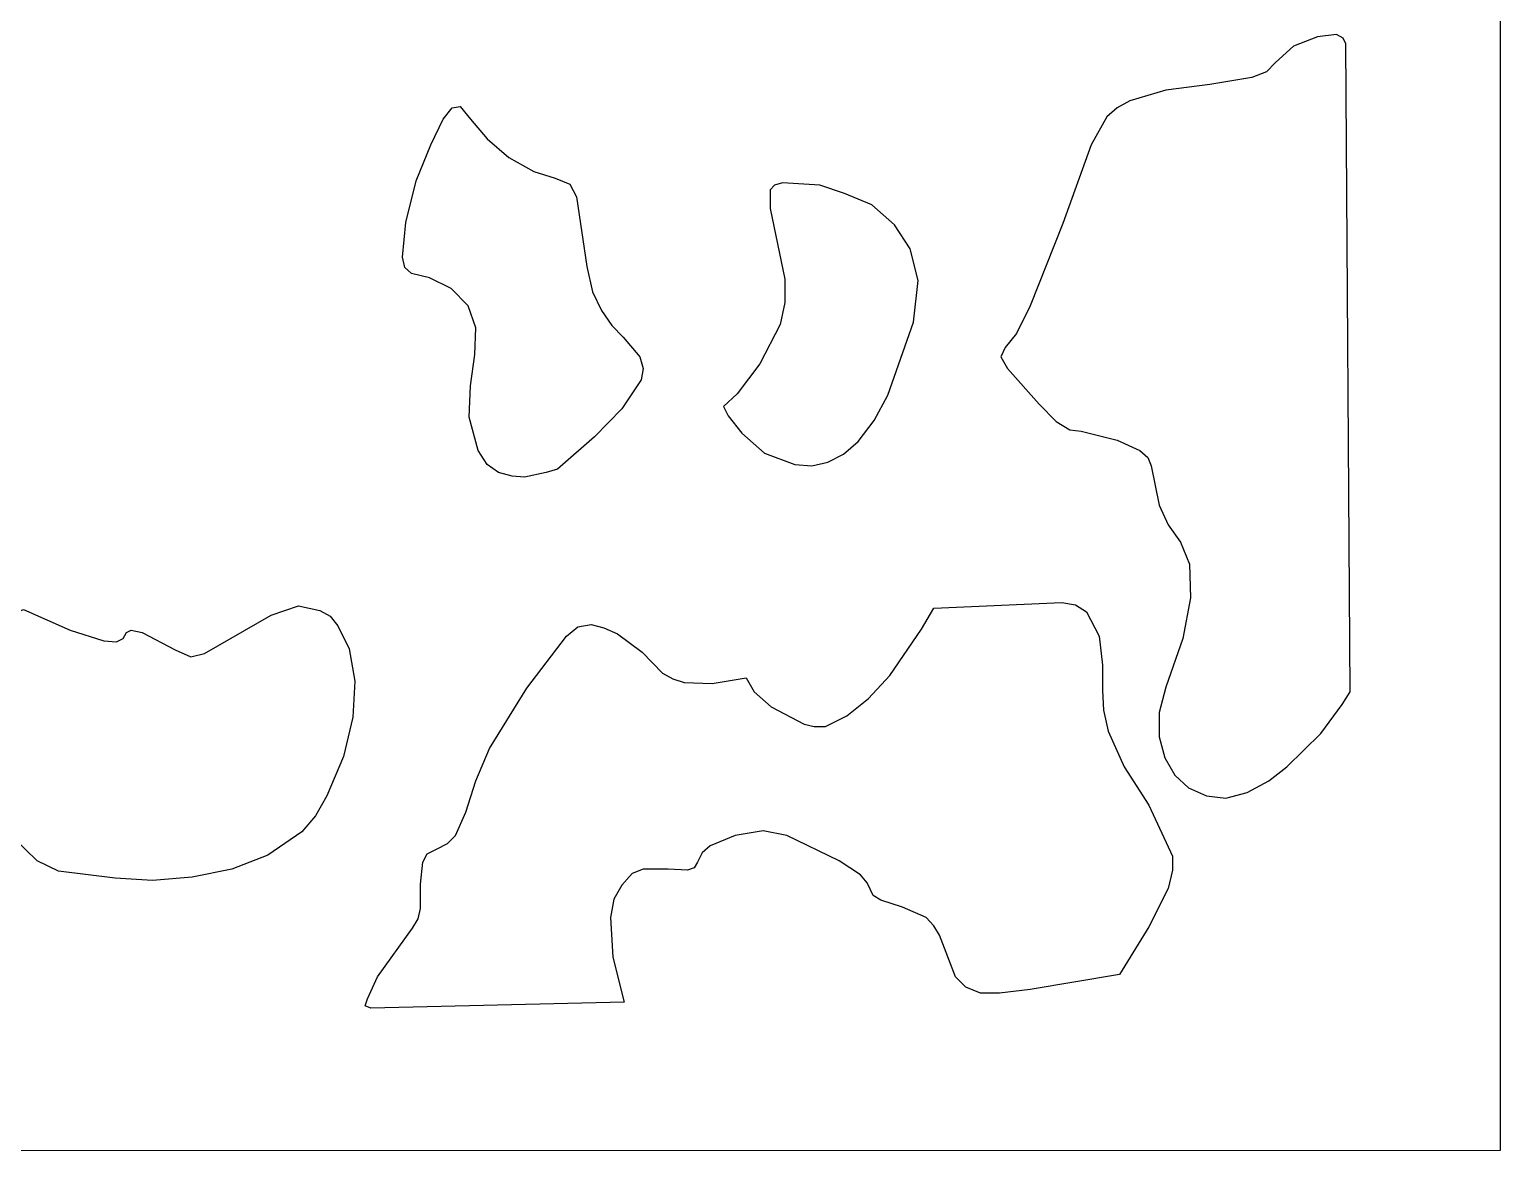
# Model space of a CAD drawing. Header units: centimetres. Extents: x 14.6 to 27.5, y -9.5 to 9.4.
# Drawn here: x 24.484 to 27.5, y -9.5 to -7.201 of the extents above; entities that cross this region are included whole.
import ezdxf

# ---------------------------------------------------------------- set-up
doc = ezdxf.new("R2010")
doc.units = ezdxf.units.CM
doc.header["$MEASUREMENT"] = 0
doc.layers.add('layer 1', color=7, linetype='Continuous')

msp = doc.modelspace()

# ---------------------------------------------------------------- linework, layer by layer
at = {"layer": 'layer 1', "color": 250}
for points, knots in [([(27.5, -9.49904), (27.5, -9.49904), (21.19814, -9.50001), (21.19814, -9.50001), (21.19814, -9.50001), (21.19814, -9.50001), (21.19814, 9.40559), (21.19814, 9.40559), (21.19814, 9.40559), (21.19814, 9.40559), (27.5, 9.40559), (27.5, 9.40559), (27.5, 9.40559), (27.5, 9.40559), (27.5, -9.49904), (27.5, -9.49904)], [0, 0, 0, 0, 0.2, 0.2, 0.2, 0.2, 0.4, 0.4, 0.4, 0.4, 0.6, 0.6, 0.6, 0.6, 1, 1, 1, 1]), ([(26.63979, -8.02436), (26.63979, -8.02436), (26.61669, -8.02184), (26.61669, -8.02184), (26.61669, -8.02184), (26.61669, -8.02184), (26.58868, -8.00518), (26.58868, -8.00518), (26.58868, -8.00518), (26.58868, -8.00518), (26.55402, -7.96954), (26.55402, -7.96954), (26.55402, -7.96954), (26.55402, -7.96954), (26.48925, -7.89593), (26.48925, -7.89593), (26.48925, -7.89593), (26.48925, -7.89593), (26.47524, -7.87211), (26.47524, -7.87211), (26.47524, -7.87211), (26.47524, -7.87211), (26.48435, -7.85313), (26.48435, -7.85313), (26.48435, -7.85313), (26.48435, -7.85313), (26.5078, -7.82465), (26.5078, -7.82465), (26.5078, -7.82465), (26.5078, -7.82465), (26.53546, -7.7677), (26.53546, -7.7677), (26.53546, -7.7677), (26.53546, -7.7677), (26.60268, -7.59899), (26.60268, -7.59899), (26.60268, -7.59899), (26.60268, -7.59899), (26.6608, -7.43724), (26.6608, -7.43724), (26.6608, -7.43724), (26.6608, -7.43724), (26.69301, -7.38029), (26.69301, -7.38029), (26.69301, -7.38029), (26.69301, -7.38029), (26.71401, -7.36131), (26.71401, -7.36131), (26.71401, -7.36131), (26.71401, -7.36131), (26.73957, -7.34698), (26.73957, -7.34698), (26.73957, -7.34698), (26.73957, -7.34698), (26.81379, -7.32567), (26.81379, -7.32567), (26.81379, -7.32567), (26.81379, -7.32567), (26.90412, -7.31366), (26.90412, -7.31366), (26.90412, -7.31366), (26.90412, -7.31366), (26.9899, -7.29952), (26.9899, -7.29952), (26.9899, -7.29952), (26.9899, -7.29952), (27.02, -7.28751), (27.02, -7.28751), (27.02, -7.28751), (27.02, -7.28751), (27.03856, -7.26852), (27.03856, -7.26852), (27.03856, -7.26852), (27.03856, -7.26852), (27.07567, -7.2354), (27.07567, -7.2354), (27.07567, -7.2354), (27.07567, -7.2354), (27.12433, -7.21622), (27.12433, -7.21622), (27.12433, -7.21622), (27.12433, -7.21622), (27.1639, -7.21158), (27.1639, -7.21158), (27.1639, -7.21158), (27.1639, -7.21158), (27.17755, -7.21874), (27.17755, -7.21874), (27.17755, -7.21874), (27.17755, -7.21874), (27.18245, -7.23056), (27.18245, -7.23056), (27.18245, -7.23056), (27.18245, -7.23056), (27.19155, -8.55899), (27.19155, -8.55899), (27.19155, -8.55899), (27.19155, -8.55899), (27.17545, -8.58514), (27.17545, -8.58514), (27.17545, -8.58514), (27.17545, -8.58514), (27.13134, -8.64441), (27.13134, -8.64441), (27.13134, -8.64441), (27.13134, -8.64441), (27.06167, -8.71337), (27.06167, -8.71337), (27.06167, -8.71337), (27.06167, -8.71337), (27.02456, -8.74184), (27.02456, -8.74184), (27.02456, -8.74184), (27.02456, -8.74184), (26.98079, -8.76567), (26.98079, -8.76567), (26.98079, -8.76567), (26.98079, -8.76567), (26.93668, -8.77749), (26.93668, -8.77749), (26.93668, -8.77749), (26.93668, -8.77749), (26.89712, -8.77284), (26.89712, -8.77284), (26.89712, -8.77284), (26.89712, -8.77284), (26.86001, -8.75618), (26.86001, -8.75618), (26.86001, -8.75618), (26.86001, -8.75618), (26.83235, -8.73003), (26.83235, -8.73003), (26.83235, -8.73003), (26.83235, -8.73003), (26.81134, -8.69439), (26.81134, -8.69439), (26.81134, -8.69439), (26.81134, -8.69439), (26.79979, -8.65158), (26.79979, -8.65158), (26.79979, -8.65158), (26.79979, -8.65158), (26.79979, -8.6018), (26.79979, -8.6018), (26.79979, -8.6018), (26.79979, -8.6018), (26.81379, -8.5495), (26.81379, -8.5495), (26.81379, -8.5495), (26.81379, -8.5495), (26.84845, -8.44974), (26.84845, -8.44974), (26.84845, -8.44974), (26.84845, -8.44974), (26.86456, -8.36644), (26.86456, -8.36644), (26.86456, -8.36644), (26.86456, -8.36644), (26.86246, -8.29749), (26.86246, -8.29749), (26.86246, -8.29749), (26.86246, -8.29749), (26.8439, -8.25235), (26.8439, -8.25235), (26.8439, -8.25235), (26.8439, -8.25235), (26.81834, -8.21671), (26.81834, -8.21671), (26.81834, -8.21671), (26.81834, -8.21671), (26.79979, -8.17642), (26.79979, -8.17642), (26.79979, -8.17642), (26.79979, -8.17642), (26.78368, -8.09564), (26.78368, -8.09564), (26.78368, -8.09564), (26.78368, -8.09564), (26.77668, -8.07899), (26.77668, -8.07899), (26.77668, -8.07899), (26.77668, -8.07899), (26.76023, -8.06465), (26.76023, -8.06465), (26.76023, -8.06465), (26.76023, -8.06465), (26.71401, -8.04334), (26.71401, -8.04334), (26.71401, -8.04334), (26.71401, -8.04334), (26.63979, -8.02436), (26.63979, -8.02436)], [0, 0, 0, 0, 0.0204082, 0.0204082, 0.0204082, 0.0204082, 0.0408163, 0.0408163, 0.0408163, 0.0408163, 0.0612245, 0.0612245, 0.0612245, 0.0612245, 0.0816327, 0.0816327, 0.0816327, 0.0816327, 0.1020408, 0.1020408, 0.1020408, 0.1020408, 0.122449, 0.122449, 0.122449, 0.122449, 0.1428571, 0.1428571, 0.1428571, 0.1428571, 0.1632653, 0.1632653, 0.1632653, 0.1632653, 0.1836735, 0.1836735, 0.1836735, 0.1836735, 0.2040816, 0.2040816, 0.2040816, 0.2040816, 0.2244898, 0.2244898, 0.2244898, 0.2244898, 0.244898, 0.244898, 0.244898, 0.244898, 0.2653061, 0.2653061, 0.2653061, 0.2653061, 0.2857143, 0.2857143, 0.2857143, 0.2857143, 0.3061224, 0.3061224, 0.3061224, 0.3061224, 0.3265306, 0.3265306, 0.3265306, 0.3265306, 0.3469388, 0.3469388, 0.3469388, 0.3469388, 0.3673469, 0.3673469, 0.3673469, 0.3673469, 0.3877551, 0.3877551, 0.3877551, 0.3877551, 0.4081633, 0.4081633, 0.4081633, 0.4081633, 0.4285714, 0.4285714, 0.4285714, 0.4285714, 0.4489796, 0.4489796, 0.4489796, 0.4489796, 0.4693878, 0.4693878, 0.4693878, 0.4693878, 0.4897959, 0.4897959, 0.4897959, 0.4897959, 0.5102041, 0.5102041, 0.5102041, 0.5102041, 0.5306122, 0.5306122, 0.5306122, 0.5306122, 0.5510204, 0.5510204, 0.5510204, 0.5510204, 0.5714286, 0.5714286, 0.5714286, 0.5714286, 0.5918367, 0.5918367, 0.5918367, 0.5918367, 0.6122449, 0.6122449, 0.6122449, 0.6122449, 0.6326531, 0.6326531, 0.6326531, 0.6326531, 0.6530612, 0.6530612, 0.6530612, 0.6530612, 0.6734694, 0.6734694, 0.6734694, 0.6734694, 0.6938776, 0.6938776, 0.6938776, 0.6938776, 0.7142857, 0.7142857, 0.7142857, 0.7142857, 0.7346939, 0.7346939, 0.7346939, 0.7346939, 0.755102, 0.755102, 0.755102, 0.755102, 0.7755102, 0.7755102, 0.7755102, 0.7755102, 0.7959184, 0.7959184, 0.7959184, 0.7959184, 0.8163265, 0.8163265, 0.8163265, 0.8163265, 0.8367347, 0.8367347, 0.8367347, 0.8367347, 0.8571429, 0.8571429, 0.8571429, 0.8571429, 0.877551, 0.877551, 0.877551, 0.877551, 0.8979592, 0.8979592, 0.8979592, 0.8979592, 0.9183673, 0.9183673, 0.9183673, 0.9183673, 0.9387755, 0.9387755, 0.9387755, 0.9387755, 0.9591837, 0.9591837, 0.9591837, 0.9591837, 1, 1, 1, 1]), ([(25.56638, -8.10262), (25.56638, -8.10262), (25.6427, -8.03618), (25.6427, -8.03618), (25.6427, -8.03618), (25.6427, -8.03618), (25.69837, -7.97903), (25.69837, -7.97903), (25.69837, -7.97903), (25.69837, -7.97903), (25.73793, -7.91976), (25.73793, -7.91976), (25.73793, -7.91976), (25.73793, -7.91976), (25.74248, -7.89593), (25.74248, -7.89593), (25.74248, -7.89593), (25.74248, -7.89593), (25.73548, -7.87211), (25.73548, -7.87211), (25.73548, -7.87211), (25.73548, -7.87211), (25.70082, -7.83182), (25.70082, -7.83182), (25.70082, -7.83182), (25.70082, -7.83182), (25.67771, -7.80799), (25.67771, -7.80799), (25.67771, -7.80799), (25.67771, -7.80799), (25.6567, -7.77719), (25.6567, -7.77719), (25.6567, -7.77719), (25.6567, -7.77719), (25.63815, -7.73903), (25.63815, -7.73903), (25.63815, -7.73903), (25.63815, -7.73903), (25.62659, -7.68673), (25.62659, -7.68673), (25.62659, -7.68673), (25.62659, -7.68673), (25.60559, -7.54417), (25.60559, -7.54417), (25.60559, -7.54417), (25.60559, -7.54417), (25.59193, -7.51802), (25.59193, -7.51802), (25.59193, -7.51802), (25.59193, -7.51802), (25.56182, -7.5062), (25.56182, -7.5062), (25.56182, -7.5062), (25.56182, -7.5062), (25.51771, -7.49187), (25.51771, -7.49187), (25.51771, -7.49187), (25.51771, -7.49187), (25.4666, -7.46339), (25.4666, -7.46339), (25.4666, -7.46339), (25.4666, -7.46339), (25.42248, -7.42543), (25.42248, -7.42543), (25.42248, -7.42543), (25.42248, -7.42543), (25.38782, -7.38494), (25.38782, -7.38494), (25.38782, -7.38494), (25.38782, -7.38494), (25.36682, -7.35879), (25.36682, -7.35879), (25.36682, -7.35879), (25.36682, -7.35879), (25.35071, -7.36131), (25.35071, -7.36131), (25.35071, -7.36131), (25.35071, -7.36131), (25.33216, -7.38494), (25.33216, -7.38494), (25.33216, -7.38494), (25.33216, -7.38494), (25.3066, -7.43724), (25.3066, -7.43724), (25.3066, -7.43724), (25.3066, -7.43724), (25.27649, -7.51104), (25.27649, -7.51104), (25.27649, -7.51104), (25.27649, -7.51104), (25.25548, -7.59647), (25.25548, -7.59647), (25.25548, -7.59647), (25.25548, -7.59647), (25.24883, -7.66775), (25.24883, -7.66775), (25.24883, -7.66775), (25.24883, -7.66775), (25.25338, -7.68925), (25.25338, -7.68925), (25.25338, -7.68925), (25.25338, -7.68925), (25.26739, -7.70107), (25.26739, -7.70107), (25.26739, -7.70107), (25.26739, -7.70107), (25.30415, -7.71056), (25.30415, -7.71056), (25.30415, -7.71056), (25.30415, -7.71056), (25.34826, -7.73206), (25.34826, -7.73206), (25.34826, -7.73206), (25.34826, -7.73206), (25.38327, -7.7677), (25.38327, -7.7677), (25.38327, -7.7677), (25.38327, -7.7677), (25.39938, -7.81284), (25.39938, -7.81284), (25.39938, -7.81284), (25.39938, -7.81284), (25.39693, -7.86746), (25.39693, -7.86746), (25.39693, -7.86746), (25.39693, -7.86746), (25.38782, -7.93158), (25.38782, -7.93158), (25.38782, -7.93158), (25.38782, -7.93158), (25.38537, -7.99569), (25.38537, -7.99569), (25.38537, -7.99569), (25.38537, -7.99569), (25.40393, -8.06465), (25.40393, -8.06465), (25.40393, -8.06465), (25.40393, -8.06465), (25.42248, -8.09313), (25.42248, -8.09313), (25.42248, -8.09313), (25.42248, -8.09313), (25.44559, -8.10979), (25.44559, -8.10979), (25.44559, -8.10979), (25.44559, -8.10979), (25.4736, -8.11695), (25.4736, -8.11695), (25.4736, -8.11695), (25.4736, -8.11695), (25.49916, -8.11928), (25.49916, -8.11928), (25.49916, -8.11928), (25.49916, -8.11928), (25.54327, -8.10979), (25.54327, -8.10979), (25.54327, -8.10979), (25.54327, -8.10979), (25.56638, -8.10262), (25.56638, -8.10262)], [0, 0, 0, 0, 0.0243902, 0.0243902, 0.0243902, 0.0243902, 0.0487805, 0.0487805, 0.0487805, 0.0487805, 0.0731707, 0.0731707, 0.0731707, 0.0731707, 0.097561, 0.097561, 0.097561, 0.097561, 0.1219512, 0.1219512, 0.1219512, 0.1219512, 0.1463415, 0.1463415, 0.1463415, 0.1463415, 0.1707317, 0.1707317, 0.1707317, 0.1707317, 0.195122, 0.195122, 0.195122, 0.195122, 0.2195122, 0.2195122, 0.2195122, 0.2195122, 0.2439024, 0.2439024, 0.2439024, 0.2439024, 0.2682927, 0.2682927, 0.2682927, 0.2682927, 0.2926829, 0.2926829, 0.2926829, 0.2926829, 0.3170732, 0.3170732, 0.3170732, 0.3170732, 0.3414634, 0.3414634, 0.3414634, 0.3414634, 0.3658537, 0.3658537, 0.3658537, 0.3658537, 0.3902439, 0.3902439, 0.3902439, 0.3902439, 0.4146341, 0.4146341, 0.4146341, 0.4146341, 0.4390244, 0.4390244, 0.4390244, 0.4390244, 0.4634146, 0.4634146, 0.4634146, 0.4634146, 0.4878049, 0.4878049, 0.4878049, 0.4878049, 0.5121951, 0.5121951, 0.5121951, 0.5121951, 0.5365854, 0.5365854, 0.5365854, 0.5365854, 0.5609756, 0.5609756, 0.5609756, 0.5609756, 0.5853659, 0.5853659, 0.5853659, 0.5853659, 0.6097561, 0.6097561, 0.6097561, 0.6097561, 0.6341463, 0.6341463, 0.6341463, 0.6341463, 0.6585366, 0.6585366, 0.6585366, 0.6585366, 0.6829268, 0.6829268, 0.6829268, 0.6829268, 0.7073171, 0.7073171, 0.7073171, 0.7073171, 0.7317073, 0.7317073, 0.7317073, 0.7317073, 0.7560976, 0.7560976, 0.7560976, 0.7560976, 0.7804878, 0.7804878, 0.7804878, 0.7804878, 0.804878, 0.804878, 0.804878, 0.804878, 0.8292683, 0.8292683, 0.8292683, 0.8292683, 0.8536585, 0.8536585, 0.8536585, 0.8536585, 0.8780488, 0.8780488, 0.8780488, 0.8780488, 0.902439, 0.902439, 0.902439, 0.902439, 0.9268293, 0.9268293, 0.9268293, 0.9268293, 0.9512195, 0.9512195, 0.9512195, 0.9512195, 1, 1, 1, 1]), ([(25.90703, -7.97439), (25.90703, -7.97439), (25.93503, -7.94824), (25.93503, -7.94824), (25.93503, -7.94824), (25.93503, -7.94824), (25.98125, -7.88644), (25.98125, -7.88644), (25.98125, -7.88644), (25.98125, -7.88644), (26.02291, -7.80567), (26.02291, -7.80567), (26.02291, -7.80567), (26.02291, -7.80567), (26.03236, -7.76054), (26.03236, -7.76054), (26.03236, -7.76054), (26.03236, -7.76054), (26.03236, -7.71288), (26.03236, -7.71288), (26.03236, -7.71288), (26.03236, -7.71288), (26.00225, -7.56799), (26.00225, -7.56799), (26.00225, -7.56799), (26.00225, -7.56799), (26.00225, -7.53003), (26.00225, -7.53003), (26.00225, -7.53003), (26.00225, -7.53003), (26.01136, -7.52053), (26.01136, -7.52053), (26.01136, -7.52053), (26.01136, -7.52053), (26.02781, -7.51569), (26.02781, -7.51569), (26.02781, -7.51569), (26.02781, -7.51569), (26.10413, -7.52053), (26.10413, -7.52053), (26.10413, -7.52053), (26.10413, -7.52053), (26.15525, -7.53719), (26.15525, -7.53719), (26.15525, -7.53719), (26.15525, -7.53719), (26.21092, -7.56083), (26.21092, -7.56083), (26.21092, -7.56083), (26.21092, -7.56083), (26.25713, -7.60131), (26.25713, -7.60131), (26.25713, -7.60131), (26.25713, -7.60131), (26.28969, -7.65109), (26.28969, -7.65109), (26.28969, -7.65109), (26.28969, -7.65109), (26.30579, -7.7154), (26.30579, -7.7154), (26.30579, -7.7154), (26.30579, -7.7154), (26.29669, -7.80083), (26.29669, -7.80083), (26.29669, -7.80083), (26.29669, -7.80083), (26.24348, -7.95056), (26.24348, -7.95056), (26.24348, -7.95056), (26.24348, -7.95056), (26.21547, -8.00286), (26.21547, -8.00286), (26.21547, -8.00286), (26.21547, -8.00286), (26.18291, -8.04567), (26.18291, -8.04567), (26.18291, -8.04567), (26.18291, -8.04567), (26.1528, -8.07182), (26.1528, -8.07182), (26.1528, -8.07182), (26.1528, -8.07182), (26.12059, -8.08848), (26.12059, -8.08848), (26.12059, -8.08848), (26.12059, -8.08848), (26.08803, -8.09564), (26.08803, -8.09564), (26.08803, -8.09564), (26.08803, -8.09564), (26.05337, -8.09313), (26.05337, -8.09313), (26.05337, -8.09313), (26.05337, -8.09313), (25.9907, -8.06949), (25.9907, -8.06949), (25.9907, -8.06949), (25.9907, -8.06949), (25.94414, -8.02901), (25.94414, -8.02901), (25.94414, -8.02901), (25.94414, -8.02901), (25.91648, -7.99337), (25.91648, -7.99337), (25.91648, -7.99337), (25.91648, -7.99337), (25.90703, -7.97439), (25.90703, -7.97439)], [0, 0, 0, 0, 0.0357143, 0.0357143, 0.0357143, 0.0357143, 0.0714286, 0.0714286, 0.0714286, 0.0714286, 0.1071429, 0.1071429, 0.1071429, 0.1071429, 0.1428571, 0.1428571, 0.1428571, 0.1428571, 0.1785714, 0.1785714, 0.1785714, 0.1785714, 0.2142857, 0.2142857, 0.2142857, 0.2142857, 0.25, 0.25, 0.25, 0.25, 0.2857143, 0.2857143, 0.2857143, 0.2857143, 0.3214286, 0.3214286, 0.3214286, 0.3214286, 0.3571429, 0.3571429, 0.3571429, 0.3571429, 0.3928571, 0.3928571, 0.3928571, 0.3928571, 0.4285714, 0.4285714, 0.4285714, 0.4285714, 0.4642857, 0.4642857, 0.4642857, 0.4642857, 0.5, 0.5, 0.5, 0.5, 0.5357143, 0.5357143, 0.5357143, 0.5357143, 0.5714286, 0.5714286, 0.5714286, 0.5714286, 0.6071429, 0.6071429, 0.6071429, 0.6071429, 0.6428571, 0.6428571, 0.6428571, 0.6428571, 0.6785714, 0.6785714, 0.6785714, 0.6785714, 0.7142857, 0.7142857, 0.7142857, 0.7142857, 0.75, 0.75, 0.75, 0.75, 0.7857143, 0.7857143, 0.7857143, 0.7857143, 0.8214286, 0.8214286, 0.8214286, 0.8214286, 0.8571429, 0.8571429, 0.8571429, 0.8571429, 0.8928571, 0.8928571, 0.8928571, 0.8928571, 0.9285714, 0.9285714, 0.9285714, 0.9285714, 1, 1, 1, 1]), ([(24.25174, -8.51134), (24.25174, -8.51134), (24.28185, -8.58514), (24.28185, -8.58514), (24.28185, -8.58514), (24.28185, -8.58514), (24.35817, -8.72286), (24.35817, -8.72286), (24.35817, -8.72286), (24.35817, -8.72286), (24.40228, -8.79666), (24.40228, -8.79666), (24.40228, -8.79666), (24.40228, -8.79666), (24.45095, -8.85845), (24.45095, -8.85845), (24.45095, -8.85845), (24.45095, -8.85845), (24.49961, -8.90591), (24.49961, -8.90591), (24.49961, -8.90591), (24.49961, -8.90591), (24.54373, -8.92722), (24.54373, -8.92722), (24.54373, -8.92722), (24.54373, -8.92722), (24.65961, -8.94155), (24.65961, -8.94155), (24.65961, -8.94155), (24.65961, -8.94155), (24.73628, -8.9464), (24.73628, -8.9464), (24.73628, -8.9464), (24.73628, -8.9464), (24.81751, -8.93923), (24.81751, -8.93923), (24.81751, -8.93923), (24.81751, -8.93923), (24.89873, -8.92257), (24.89873, -8.92257), (24.89873, -8.92257), (24.89873, -8.92257), (24.9726, -8.8941), (24.9726, -8.8941), (24.9726, -8.8941), (24.9726, -8.8941), (25.04227, -8.84644), (25.04227, -8.84644), (25.04227, -8.84644), (25.04227, -8.84644), (25.07028, -8.81332), (25.07028, -8.81332), (25.07028, -8.81332), (25.07028, -8.81332), (25.09339, -8.77284), (25.09339, -8.77284), (25.09339, -8.77284), (25.09339, -8.77284), (25.12805, -8.69206), (25.12805, -8.69206), (25.12805, -8.69206), (25.12805, -8.69206), (25.1466, -8.61129), (25.1466, -8.61129), (25.1466, -8.61129), (25.1466, -8.61129), (25.15115, -8.53749), (25.15115, -8.53749), (25.15115, -8.53749), (25.15115, -8.53749), (25.1396, -8.47104), (25.1396, -8.47104), (25.1396, -8.47104), (25.1396, -8.47104), (25.11649, -8.42359), (25.11649, -8.42359), (25.11649, -8.42359), (25.11649, -8.42359), (25.10039, -8.40441), (25.10039, -8.40441), (25.10039, -8.40441), (25.10039, -8.40441), (25.07938, -8.39259), (25.07938, -8.39259), (25.07938, -8.39259), (25.07938, -8.39259), (25.03527, -8.3831), (25.03527, -8.3831), (25.03527, -8.3831), (25.03527, -8.3831), (24.9796, -8.40209), (24.9796, -8.40209), (24.9796, -8.40209), (24.9796, -8.40209), (24.84306, -8.48054), (24.84306, -8.48054), (24.84306, -8.48054), (24.84306, -8.48054), (24.81506, -8.4877), (24.81506, -8.4877), (24.81506, -8.4877), (24.81506, -8.4877), (24.7825, -8.47337), (24.7825, -8.47337), (24.7825, -8.47337), (24.7825, -8.47337), (24.71528, -8.43773), (24.71528, -8.43773), (24.71528, -8.43773), (24.71528, -8.43773), (24.69217, -8.43308), (24.69217, -8.43308), (24.69217, -8.43308), (24.69217, -8.43308), (24.68307, -8.43773), (24.68307, -8.43773), (24.68307, -8.43773), (24.68307, -8.43773), (24.67606, -8.44974), (24.67606, -8.44974), (24.67606, -8.44974), (24.67606, -8.44974), (24.66206, -8.45671), (24.66206, -8.45671), (24.66206, -8.45671), (24.66206, -8.45671), (24.6365, -8.45439), (24.6365, -8.45439), (24.6365, -8.45439), (24.6365, -8.45439), (24.56718, -8.43308), (24.56718, -8.43308), (24.56718, -8.43308), (24.56718, -8.43308), (24.47195, -8.39027), (24.47195, -8.39027), (24.47195, -8.39027), (24.47195, -8.39027), (24.36062, -8.43773), (24.36062, -8.43773), (24.36062, -8.43773), (24.36062, -8.43773), (24.28185, -8.47821), (24.28185, -8.47821), (24.28185, -8.47821), (24.28185, -8.47821), (24.25874, -8.49719), (24.25874, -8.49719), (24.25874, -8.49719), (24.25874, -8.49719), (24.25174, -8.51134), (24.25174, -8.51134)], [0, 0, 0, 0, 0.025641, 0.025641, 0.025641, 0.025641, 0.0512821, 0.0512821, 0.0512821, 0.0512821, 0.0769231, 0.0769231, 0.0769231, 0.0769231, 0.1025641, 0.1025641, 0.1025641, 0.1025641, 0.1282051, 0.1282051, 0.1282051, 0.1282051, 0.1538462, 0.1538462, 0.1538462, 0.1538462, 0.1794872, 0.1794872, 0.1794872, 0.1794872, 0.2051282, 0.2051282, 0.2051282, 0.2051282, 0.2307692, 0.2307692, 0.2307692, 0.2307692, 0.2564103, 0.2564103, 0.2564103, 0.2564103, 0.2820513, 0.2820513, 0.2820513, 0.2820513, 0.3076923, 0.3076923, 0.3076923, 0.3076923, 0.3333333, 0.3333333, 0.3333333, 0.3333333, 0.3589744, 0.3589744, 0.3589744, 0.3589744, 0.3846154, 0.3846154, 0.3846154, 0.3846154, 0.4102564, 0.4102564, 0.4102564, 0.4102564, 0.4358974, 0.4358974, 0.4358974, 0.4358974, 0.4615385, 0.4615385, 0.4615385, 0.4615385, 0.4871795, 0.4871795, 0.4871795, 0.4871795, 0.5128205, 0.5128205, 0.5128205, 0.5128205, 0.5384615, 0.5384615, 0.5384615, 0.5384615, 0.5641026, 0.5641026, 0.5641026, 0.5641026, 0.5897436, 0.5897436, 0.5897436, 0.5897436, 0.6153846, 0.6153846, 0.6153846, 0.6153846, 0.6410256, 0.6410256, 0.6410256, 0.6410256, 0.6666667, 0.6666667, 0.6666667, 0.6666667, 0.6923077, 0.6923077, 0.6923077, 0.6923077, 0.7179487, 0.7179487, 0.7179487, 0.7179487, 0.7435897, 0.7435897, 0.7435897, 0.7435897, 0.7692308, 0.7692308, 0.7692308, 0.7692308, 0.7948718, 0.7948718, 0.7948718, 0.7948718, 0.8205128, 0.8205128, 0.8205128, 0.8205128, 0.8461538, 0.8461538, 0.8461538, 0.8461538, 0.8717949, 0.8717949, 0.8717949, 0.8717949, 0.8974359, 0.8974359, 0.8974359, 0.8974359, 0.9230769, 0.9230769, 0.9230769, 0.9230769, 0.9487179, 0.9487179, 0.9487179, 0.9487179, 1, 1, 1, 1]), ([(25.18371, -9.2077), (25.18371, -9.2077), (25.70327, -9.19589), (25.70327, -9.19589), (25.70327, -9.19589), (25.70327, -9.19589), (25.67981, -9.1031), (25.67981, -9.1031), (25.67981, -9.1031), (25.67981, -9.1031), (25.67526, -9.02233), (25.67526, -9.02233), (25.67526, -9.02233), (25.67526, -9.02233), (25.68226, -8.98436), (25.68226, -8.98436), (25.68226, -8.98436), (25.68226, -8.98436), (25.69837, -8.95589), (25.69837, -8.95589), (25.69837, -8.95589), (25.69837, -8.95589), (25.71937, -8.93206), (25.71937, -8.93206), (25.71937, -8.93206), (25.71937, -8.93206), (25.74248, -8.92257), (25.74248, -8.92257), (25.74248, -8.92257), (25.74248, -8.92257), (25.79359, -8.92257), (25.79359, -8.92257), (25.79359, -8.92257), (25.79359, -8.92257), (25.8328, -8.9249), (25.8328, -8.9249), (25.8328, -8.9249), (25.8328, -8.9249), (25.84681, -8.92025), (25.84681, -8.92025), (25.84681, -8.92025), (25.84681, -8.92025), (25.85381, -8.90824), (25.85381, -8.90824), (25.85381, -8.90824), (25.85381, -8.90824), (25.86326, -8.88925), (25.86326, -8.88925), (25.86326, -8.88925), (25.86326, -8.88925), (25.87937, -8.87492), (25.87937, -8.87492), (25.87937, -8.87492), (25.87937, -8.87492), (25.93048, -8.85361), (25.93048, -8.85361), (25.93048, -8.85361), (25.93048, -8.85361), (25.98825, -8.84412), (25.98825, -8.84412), (25.98825, -8.84412), (25.98825, -8.84412), (26.03691, -8.85361), (26.03691, -8.85361), (26.03691, -8.85361), (26.03691, -8.85361), (26.1437, -8.90591), (26.1437, -8.90591), (26.1437, -8.90591), (26.1437, -8.90591), (26.18781, -8.93439), (26.18781, -8.93439), (26.18781, -8.93439), (26.18781, -8.93439), (26.20146, -8.95105), (26.20146, -8.95105), (26.20146, -8.95105), (26.20146, -8.95105), (26.20847, -8.96538), (26.20847, -8.96538), (26.20847, -8.96538), (26.20847, -8.96538), (26.21337, -8.9772), (26.21337, -8.9772), (26.21337, -8.9772), (26.21337, -8.9772), (26.22947, -8.98669), (26.22947, -8.98669), (26.22947, -8.98669), (26.22947, -8.98669), (26.27358, -9.00102), (26.27358, -9.00102), (26.27358, -9.00102), (26.27358, -9.00102), (26.32225, -9.02233), (26.32225, -9.02233), (26.32225, -9.02233), (26.32225, -9.02233), (26.33835, -9.03899), (26.33835, -9.03899), (26.33835, -9.03899), (26.33835, -9.03899), (26.34991, -9.05797), (26.34991, -9.05797), (26.34991, -9.05797), (26.34991, -9.05797), (26.38247, -9.14359), (26.38247, -9.14359), (26.38247, -9.14359), (26.38247, -9.14359), (26.40347, -9.1649), (26.40347, -9.1649), (26.40347, -9.1649), (26.40347, -9.1649), (26.43358, -9.17691), (26.43358, -9.17691), (26.43358, -9.17691), (26.43358, -9.17691), (26.47279, -9.17691), (26.47279, -9.17691), (26.47279, -9.17691), (26.47279, -9.17691), (26.53546, -9.16974), (26.53546, -9.16974), (26.53546, -9.16974), (26.53546, -9.16974), (26.71857, -9.13875), (26.71857, -9.13875), (26.71857, -9.13875), (26.71857, -9.13875), (26.77878, -9.04131), (26.77878, -9.04131), (26.77878, -9.04131), (26.77878, -9.04131), (26.81834, -8.96286), (26.81834, -8.96286), (26.81834, -8.96286), (26.81834, -8.96286), (26.82745, -8.9249), (26.82745, -8.9249), (26.82745, -8.9249), (26.82745, -8.9249), (26.82745, -8.89642), (26.82745, -8.89642), (26.82745, -8.89642), (26.82745, -8.89642), (26.77878, -8.79182), (26.77878, -8.79182), (26.77878, -8.79182), (26.77878, -8.79182), (26.72802, -8.71337), (26.72802, -8.71337), (26.72802, -8.71337), (26.72802, -8.71337), (26.69546, -8.63976), (26.69546, -8.63976), (26.69546, -8.63976), (26.69546, -8.63976), (26.68601, -8.59695), (26.68601, -8.59695), (26.68601, -8.59695), (26.68601, -8.59695), (26.68391, -8.55666), (26.68391, -8.55666), (26.68391, -8.55666), (26.68391, -8.55666), (26.68391, -8.50436), (26.68391, -8.50436), (26.68391, -8.50436), (26.68391, -8.50436), (26.6769, -8.44489), (26.6769, -8.44489), (26.6769, -8.44489), (26.6769, -8.44489), (26.65135, -8.39492), (26.65135, -8.39492), (26.65135, -8.39492), (26.65135, -8.39492), (26.62824, -8.38078), (26.62824, -8.38078), (26.62824, -8.38078), (26.62824, -8.38078), (26.60023, -8.37594), (26.60023, -8.37594), (26.60023, -8.37594), (26.60023, -8.37594), (26.33835, -8.38795), (26.33835, -8.38795), (26.33835, -8.38795), (26.33835, -8.38795), (26.3128, -8.43056), (26.3128, -8.43056), (26.3128, -8.43056), (26.3128, -8.43056), (26.24803, -8.52567), (26.24803, -8.52567), (26.24803, -8.52567), (26.24803, -8.52567), (26.20391, -8.57313), (26.20391, -8.57313), (26.20391, -8.57313), (26.20391, -8.57313), (26.1598, -8.60877), (26.1598, -8.60877), (26.1598, -8.60877), (26.1598, -8.60877), (26.11569, -8.63027), (26.11569, -8.63027), (26.11569, -8.63027), (26.11569, -8.63027), (26.09258, -8.63027), (26.09258, -8.63027), (26.09258, -8.63027), (26.09258, -8.63027), (26.07193, -8.62543), (26.07193, -8.62543), (26.07193, -8.62543), (26.07193, -8.62543), (26.00436, -8.58979), (26.00436, -8.58979), (26.00436, -8.58979), (26.00436, -8.58979), (25.9697, -8.55899), (25.9697, -8.55899), (25.9697, -8.55899), (25.9697, -8.55899), (25.95359, -8.53051), (25.95359, -8.53051), (25.95359, -8.53051), (25.95359, -8.53051), (25.88392, -8.54233), (25.88392, -8.54233), (25.88392, -8.54233), (25.88392, -8.54233), (25.82615, -8.54), (25.82615, -8.54), (25.82615, -8.54), (25.82615, -8.54), (25.8027, -8.53284), (25.8027, -8.53284), (25.8027, -8.53284), (25.8027, -8.53284), (25.78204, -8.52102), (25.78204, -8.52102), (25.78204, -8.52102), (25.78204, -8.52102), (25.74038, -8.47821), (25.74038, -8.47821), (25.74038, -8.47821), (25.74038, -8.47821), (25.68926, -8.44005), (25.68926, -8.44005), (25.68926, -8.44005), (25.68926, -8.44005), (25.66125, -8.42824), (25.66125, -8.42824), (25.66125, -8.42824), (25.66125, -8.42824), (25.6357, -8.42107), (25.6357, -8.42107), (25.6357, -8.42107), (25.6357, -8.42107), (25.60804, -8.42591), (25.60804, -8.42591), (25.60804, -8.42591), (25.60804, -8.42591), (25.58493, -8.44489), (25.58493, -8.44489), (25.58493, -8.44489), (25.58493, -8.44489), (25.50371, -8.55182), (25.50371, -8.55182), (25.50371, -8.55182), (25.50371, -8.55182), (25.42704, -8.6754), (25.42704, -8.6754), (25.42704, -8.6754), (25.42704, -8.6754), (25.39938, -8.74184), (25.39938, -8.74184), (25.39938, -8.74184), (25.39938, -8.74184), (25.37837, -8.80615), (25.37837, -8.80615), (25.37837, -8.80615), (25.37837, -8.80615), (25.35771, -8.85361), (25.35771, -8.85361), (25.35771, -8.85361), (25.35771, -8.85361), (25.34126, -8.87027), (25.34126, -8.87027), (25.34126, -8.87027), (25.34126, -8.87027), (25.31815, -8.88209), (25.31815, -8.88209), (25.31815, -8.88209), (25.31815, -8.88209), (25.2996, -8.89158), (25.2996, -8.89158), (25.2996, -8.89158), (25.2996, -8.89158), (25.2905, -8.90824), (25.2905, -8.90824), (25.2905, -8.90824), (25.2905, -8.90824), (25.28594, -8.95337), (25.28594, -8.95337), (25.28594, -8.95337), (25.28594, -8.95337), (25.28594, -9.00335), (25.28594, -9.00335), (25.28594, -9.00335), (25.28594, -9.00335), (25.28104, -9.02465), (25.28104, -9.02465), (25.28104, -9.02465), (25.28104, -9.02465), (25.26949, -9.04383), (25.26949, -9.04383), (25.26949, -9.04383), (25.26949, -9.04383), (25.19772, -9.14359), (25.19772, -9.14359), (25.19772, -9.14359), (25.19772, -9.14359), (25.17671, -9.18872), (25.17671, -9.18872), (25.17671, -9.18872), (25.17671, -9.18872), (25.17216, -9.20286), (25.17216, -9.20286), (25.17216, -9.20286), (25.17216, -9.20286), (25.18371, -9.2077), (25.18371, -9.2077)], [0, 0, 0, 0, 0.0117647, 0.0117647, 0.0117647, 0.0117647, 0.0235294, 0.0235294, 0.0235294, 0.0235294, 0.0352941, 0.0352941, 0.0352941, 0.0352941, 0.0470588, 0.0470588, 0.0470588, 0.0470588, 0.0588235, 0.0588235, 0.0588235, 0.0588235, 0.0705882, 0.0705882, 0.0705882, 0.0705882, 0.0823529, 0.0823529, 0.0823529, 0.0823529, 0.0941176, 0.0941176, 0.0941176, 0.0941176, 0.1058824, 0.1058824, 0.1058824, 0.1058824, 0.1176471, 0.1176471, 0.1176471, 0.1176471, 0.1294118, 0.1294118, 0.1294118, 0.1294118, 0.1411765, 0.1411765, 0.1411765, 0.1411765, 0.1529412, 0.1529412, 0.1529412, 0.1529412, 0.1647059, 0.1647059, 0.1647059, 0.1647059, 0.1764706, 0.1764706, 0.1764706, 0.1764706, 0.1882353, 0.1882353, 0.1882353, 0.1882353, 0.2, 0.2, 0.2, 0.2, 0.2117647, 0.2117647, 0.2117647, 0.2117647, 0.2235294, 0.2235294, 0.2235294, 0.2235294, 0.2352941, 0.2352941, 0.2352941, 0.2352941, 0.2470588, 0.2470588, 0.2470588, 0.2470588, 0.2588235, 0.2588235, 0.2588235, 0.2588235, 0.2705882, 0.2705882, 0.2705882, 0.2705882, 0.2823529, 0.2823529, 0.2823529, 0.2823529, 0.2941176, 0.2941176, 0.2941176, 0.2941176, 0.3058824, 0.3058824, 0.3058824, 0.3058824, 0.3176471, 0.3176471, 0.3176471, 0.3176471, 0.3294118, 0.3294118, 0.3294118, 0.3294118, 0.3411765, 0.3411765, 0.3411765, 0.3411765, 0.3529412, 0.3529412, 0.3529412, 0.3529412, 0.3647059, 0.3647059, 0.3647059, 0.3647059, 0.3764706, 0.3764706, 0.3764706, 0.3764706, 0.3882353, 0.3882353, 0.3882353, 0.3882353, 0.4, 0.4, 0.4, 0.4, 0.4117647, 0.4117647, 0.4117647, 0.4117647, 0.4235294, 0.4235294, 0.4235294, 0.4235294, 0.4352941, 0.4352941, 0.4352941, 0.4352941, 0.4470588, 0.4470588, 0.4470588, 0.4470588, 0.4588235, 0.4588235, 0.4588235, 0.4588235, 0.4705882, 0.4705882, 0.4705882, 0.4705882, 0.4823529, 0.4823529, 0.4823529, 0.4823529, 0.4941176, 0.4941176, 0.4941176, 0.4941176, 0.5058824, 0.5058824, 0.5058824, 0.5058824, 0.5176471, 0.5176471, 0.5176471, 0.5176471, 0.5294118, 0.5294118, 0.5294118, 0.5294118, 0.5411765, 0.5411765, 0.5411765, 0.5411765, 0.5529412, 0.5529412, 0.5529412, 0.5529412, 0.5647059, 0.5647059, 0.5647059, 0.5647059, 0.5764706, 0.5764706, 0.5764706, 0.5764706, 0.5882353, 0.5882353, 0.5882353, 0.5882353, 0.6, 0.6, 0.6, 0.6, 0.6117647, 0.6117647, 0.6117647, 0.6117647, 0.6235294, 0.6235294, 0.6235294, 0.6235294, 0.6352941, 0.6352941, 0.6352941, 0.6352941, 0.6470588, 0.6470588, 0.6470588, 0.6470588, 0.6588235, 0.6588235, 0.6588235, 0.6588235, 0.6705882, 0.6705882, 0.6705882, 0.6705882, 0.6823529, 0.6823529, 0.6823529, 0.6823529, 0.6941176, 0.6941176, 0.6941176, 0.6941176, 0.7058824, 0.7058824, 0.7058824, 0.7058824, 0.7176471, 0.7176471, 0.7176471, 0.7176471, 0.7294118, 0.7294118, 0.7294118, 0.7294118, 0.7411765, 0.7411765, 0.7411765, 0.7411765, 0.7529412, 0.7529412, 0.7529412, 0.7529412, 0.7647059, 0.7647059, 0.7647059, 0.7647059, 0.7764706, 0.7764706, 0.7764706, 0.7764706, 0.7882353, 0.7882353, 0.7882353, 0.7882353, 0.8, 0.8, 0.8, 0.8, 0.8117647, 0.8117647, 0.8117647, 0.8117647, 0.8235294, 0.8235294, 0.8235294, 0.8235294, 0.8352941, 0.8352941, 0.8352941, 0.8352941, 0.8470588, 0.8470588, 0.8470588, 0.8470588, 0.8588235, 0.8588235, 0.8588235, 0.8588235, 0.8705882, 0.8705882, 0.8705882, 0.8705882, 0.8823529, 0.8823529, 0.8823529, 0.8823529, 0.8941176, 0.8941176, 0.8941176, 0.8941176, 0.9058824, 0.9058824, 0.9058824, 0.9058824, 0.9176471, 0.9176471, 0.9176471, 0.9176471, 0.9294118, 0.9294118, 0.9294118, 0.9294118, 0.9411765, 0.9411765, 0.9411765, 0.9411765, 0.9529412, 0.9529412, 0.9529412, 0.9529412, 0.9647059, 0.9647059, 0.9647059, 0.9647059, 0.9764706, 0.9764706, 0.9764706, 0.9764706, 1, 1, 1, 1])]:
    msp.add_open_spline(points, degree=3, knots=knots, dxfattribs=at)

doc.saveas('drawing.dxf')
